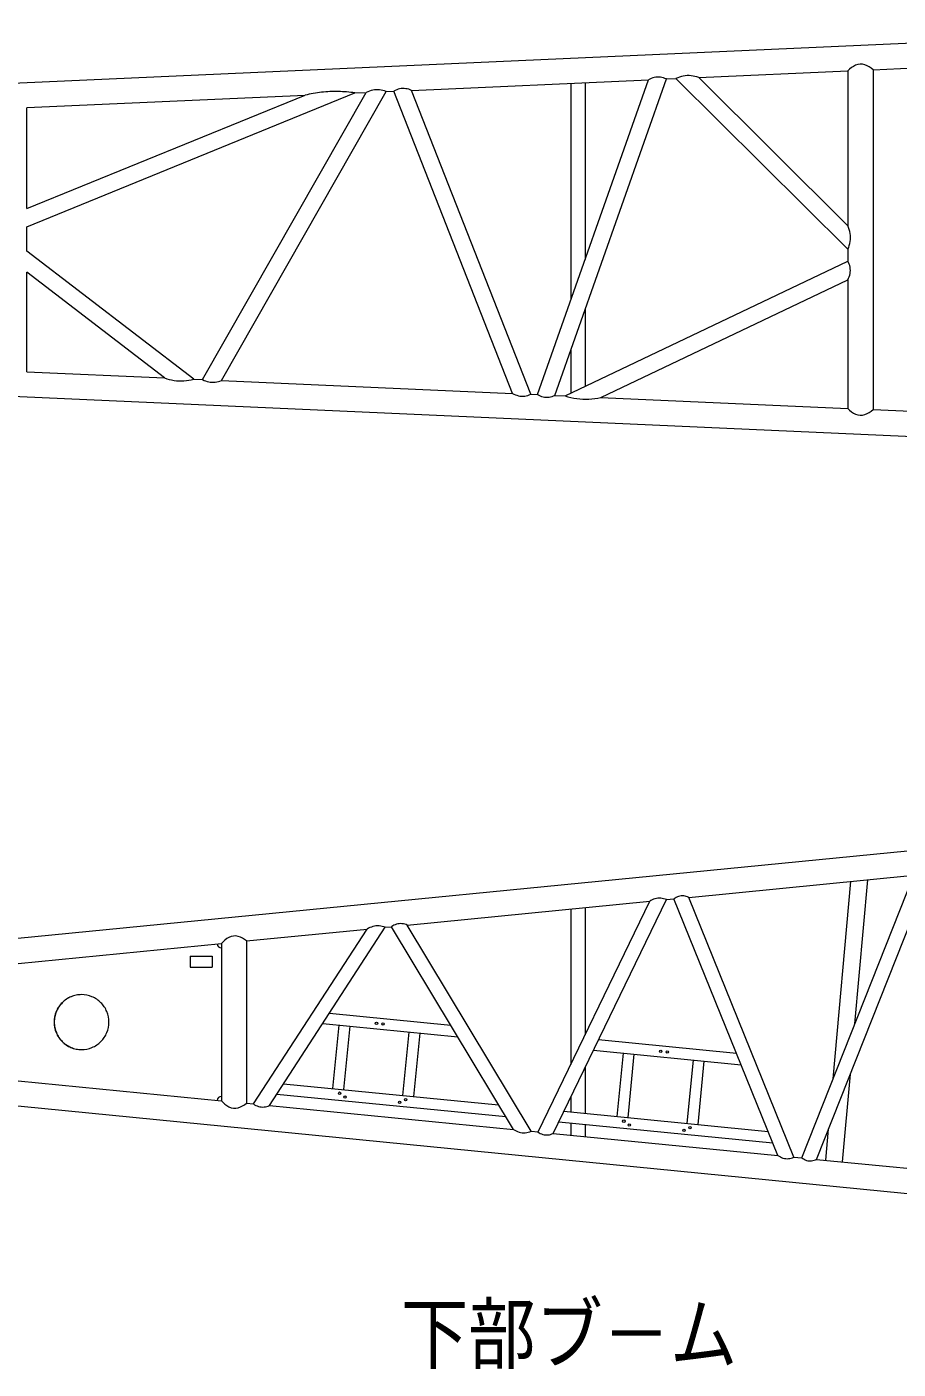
# Model space of a CAD drawing. Units: millimetres on the paper. Extents: x -420 to 420, y -297 to 297.
# Drawn here: x -256 to -189.9, y -229.8 to -128 of the extents above; entities that cross this region are included whole.
import ezdxf
from ezdxf.enums import TextEntityAlignment as Align

# ---------------------------------------------------------------- set-up
doc = ezdxf.new("R2010")
doc.units = ezdxf.units.MM
doc.layers.add('0-0_0', color=7, linetype='Continuous', lineweight=18)
doc.styles.add('ＭＳ ゴシック', font='')
doc.styles.get('ＭＳ ゴシック').set_extended_font_data('MS Gothic')

msp = doc.modelspace()

# ---------------------------------------------------------------- linework, layer by layer
at = {"layer": '0-0_0'}
for p, q in [((-278.159, -133.173), (-161.707, -127.963)), ((-205.029, -131.808), (-193.708, -131.301)), ((-193.708, -131.301), (-193.708, -143.044)), ((-191.803, -131.216), (-187.55, -131.026)), ((-191.803, -131.216), (-191.803, -156.996)), ((-226.805, -132.782), (-208.845, -131.979)), ((-217.257, -155.858), (-208.845, -131.979)), ((-215.929, -155.917), (-207.475, -131.917)), ((-214.735, -132.242), (-214.735, -148.638)), ((-213.651, -132.194), (-213.651, -145.599)), ((-207.475, -131.917), (-206.757, -131.885)), ((-193.708, -144.835), (-206.757, -131.885)), ((-193.708, -143.044), (-205.029, -131.808)), ((-255.99, -143.126), (-231.102, -132.975)), ((-255.99, -134.088), (-234.884, -133.144)), ((-255.99, -141.753), (-234.884, -133.144)), ((-242.657, -154.721), (-230.244, -132.936)), ((-241.229, -154.785), (-228.742, -132.869)), ((-231.102, -132.975), (-230.244, -132.936)), ((-228.742, -132.869), (-228.148, -132.842)), ((-219.155, -155.773), (-228.148, -132.842)), ((-217.764, -155.835), (-226.805, -132.782)), ((-255.99, -141.753), (-255.99, -134.095)), ((-255.99, -144.971), (-255.99, -143.126)), ((-243.334, -154.691), (-255.99, -144.971)), ((-193.708, -144.835), (-193.708, -145.749)), ((-245.551, -154.592), (-255.99, -146.575)), ((-255.99, -154.118), (-255.99, -146.575)), ((-215.162, -155.951), (-193.708, -145.735)), ((-212.458, -156.072), (-193.708, -147.144)), ((-193.708, -147.13), (-193.708, -156.911)), ((-213.651, -149.386), (-213.651, -155.232)), ((-214.735, -152.425), (-214.735, -155.748)), ((-255.99, -154.125), (-245.551, -154.592)), ((-243.334, -154.691), (-242.657, -154.721)), ((-278.159, -155.04), (-161.707, -160.25)), ((-241.229, -154.785), (-219.155, -155.773)), ((-217.764, -155.835), (-217.257, -155.858)), ((-215.929, -155.917), (-215.162, -155.951)), ((-212.458, -156.072), (-193.708, -156.911)), ((-191.803, -156.996), (-187.788, -157.176)), ((-277.803, -199.172), (-156.882, -187.271)), ((-205.781, -193.998), (-188.716, -192.318)), ((-197.204, -213.754), (-188.716, -192.318)), ((-196.082, -213.864), (-187.503, -192.199)), ((-194.829, -207.758), (-193.486, -192.788)), ((-193.178, -203.588), (-192.198, -192.661)), ((-227.13, -196.099), (-208.742, -194.289)), ((-217.217, -211.784), (-208.742, -194.289)), ((-216.068, -211.897), (-207.478, -194.165)), ((-207.478, -194.165), (-206.905, -194.108)), ((-199.018, -213.575), (-206.905, -194.108)), ((-197.801, -213.695), (-205.781, -193.998)), ((-214.735, -194.879), (-214.735, -206.659)), ((-213.651, -194.772), (-213.651, -204.423)), ((-239.324, -197.299), (-230.183, -196.399)), ((-238.8, -209.659), (-230.183, -196.399)), ((-237.586, -209.779), (-228.803, -196.264)), ((-228.803, -196.264), (-228.323, -196.216)), ((-219.081, -211.6), (-228.323, -196.216)), ((-217.738, -211.732), (-227.13, -196.099)), ((-264.324, -199.76), (-241.229, -197.487)), ((-241.229, -197.487), (-241.229, -209.42)), ((-239.324, -197.299), (-239.324, -209.608)), ((-233.545, -203.561), (-223.305, -204.569)), ((-233.034, -202.774), (-223.84, -203.679)), ((-232.329, -203.681), (-232.802, -208.491)), ((-231.5, -203.763), (-231.973, -208.573)), ((-227.021, -204.204), (-227.495, -209.014)), ((-226.192, -204.285), (-226.665, -209.095)), ((-213.009, -205.583), (-201.81, -206.685)), ((-212.622, -204.783), (-202.163, -205.813)), ((-210.766, -205.804), (-211.24, -210.614)), ((-209.937, -205.885), (-210.41, -210.695)), ((-205.459, -206.326), (-205.932, -211.136)), ((-204.629, -206.408), (-205.103, -211.218)), ((-264.324, -207.147), (-241.229, -209.42)), ((-213.651, -206.908), (-213.651, -210.376)), ((-194.118, -214.057), (-193.52, -207.393)), ((-277.803, -207.735), (-156.882, -219.636)), ((-236.512, -208.126), (-220.204, -209.731)), ((-239.324, -209.608), (-238.8, -209.659)), ((-237.023, -208.913), (-219.669, -210.621)), ((-214.735, -209.144), (-214.735, -210.27)), ((-237.586, -209.779), (-219.081, -211.6)), ((-215.255, -210.218), (-199.76, -211.743)), ((-217.738, -211.732), (-217.217, -211.784)), ((-215.643, -211.018), (-199.407, -212.616)), ((-214.735, -211.107), (-214.735, -212.028)), ((-213.651, -211.214), (-213.651, -212.135)), ((-195.384, -213.933), (-195.171, -211.563)), ((-216.068, -211.897), (-199.018, -213.575)), ((-197.801, -213.695), (-197.204, -213.754)), ((-196.082, -213.864), (-179.826, -215.464))]:
    msp.add_line(p, q, dxfattribs=at)
for points in [[(-243.61, -198.454), (-241.943, -198.454), (-241.943, -199.287)], [(-243.61, -198.454), (-243.61, -199.287), (-241.943, -199.287)]]:
    msp.add_lwpolyline(points, dxfattribs=at)
for centre in [(-229.468, -203.544), (-228.971, -203.593), (-207.906, -205.666), (-207.408, -205.715), (-232.268, -208.845), (-231.861, -209.137), (-227.714, -209.545), (-227.259, -209.338), (-210.705, -210.968), (-210.298, -211.259), (-206.152, -211.667), (-205.696, -211.461)]:
    msp.add_circle(centre, 0.0917, dxfattribs=at)
for centre, radius, start, end in [((-192.368, -132.516), 1.808, 114.77687, 137.79598), ((-192.729, -131.723), 0.937, 70.5839, 115.04718), ((-193.012, -132.501), 1.764, 46.72812, 70.31848), ((-208.03, -133.448), 1.68, 102.79588, 119.00212), ((-208.1, -133.127), 1.352, 82.7625, 102.90633), ((-208.142, -133.38), 1.608, 65.46458, 82.39871), ((-205.768, -133.922), 2.264, 100.89184, 115.89424), ((-205.821, -133.725), 2.061, 83.99752, 100.47863), ((-205.852, -134.073), 2.41, 70.0249, 84.11884), ((-232.516, -143.127), 10.261, 96.25661, 103.3456), ((-232.549, -142.799), 9.931, 88.94699, 96.2714), ((-232.561, -142.927), 10.059, 81.65907, 88.88982), ((-229.353, -134.678), 1.957, 101.89957, 117.0726), ((-229.419, -134.35), 1.622, 83.72576, 102.02628), ((-229.457, -134.577), 1.852, 67.28773, 83.31815), ((-227.365, -134.194), 1.562, 102.94125, 120.04837), ((-227.432, -133.939), 1.298, 82.02415, 102.60651), ((-227.474, -134.262), 1.624, 65.66788, 82.12048), ((-195.988, -144.003), 2.474, 8.58648, 22.82255), ((-195.819, -143.908), 2.306, 336.27346, 351.54513), ((-195.625, -143.954), 2.108, 352.01089, 8.72029), ((-195.092, -146.491), 1.577, 10.80895, 28.62721), ((-194.836, -146.43), 1.315, 348.92526, 10.29536), ((-195.191, -146.366), 1.675, 332.31651, 349.09129), ((-244.236, -151.015), 3.811, 249.81332, 261.12025), ((-244.309, -151.181), 3.642, 273.6811, 285.51304), ((-241.831, -153.224), 1.71, 241.14864, 257.69736), ((-244.284, -151.346), 3.476, 261.05829, 273.45527), ((-241.893, -153.459), 1.467, 258.09384, 277.3874), ((-241.932, -153.129), 1.799, 277.26337, 292.99654), ((-218.328, -154.262), 1.722, 241.32222, 257.35394), ((-218.398, -154.584), 1.393, 257.23679, 277.06703), ((-218.439, -154.336), 1.644, 277.44599, 294.24499), ((-216.482, -154.529), 1.538, 239.73955, 256.93563), ((-216.549, -154.789), 1.269, 257.24855, 278.08121), ((-216.592, -154.468), 1.593, 277.99644, 294.59239), ((-213.58, -151.239), 4.97, 251.4474, 261.98295), ((-213.615, -151.379), 4.828, 262.15804, 273.00501), ((-213.629, -151.027), 5.179, 272.95933, 283.06927), ((-192.368, -155.697), 1.808, 222.20402, 245.22313), ((-192.729, -156.489), 0.937, 244.95282, 289.4161), ((-193.012, -155.712), 1.764, 289.68152, 313.27188), ((-207.908, -195.533), 1.498, 106.8737, 123.83325), ((-208.001, -195.21), 1.161, 85.22819, 107.10227), ((-208.036, -195.424), 1.377, 66.07895, 84.51544), ((-206.187, -195.045), 1.18, 108.16969, 127.49235), ((-206.276, -194.799), 0.919, 82.83211, 107.65663), ((-206.313, -195.121), 1.243, 64.6582, 82.99793), ((-229.273, -197.857), 1.718, 105.93869, 121.98101), ((-229.361, -197.53), 1.379, 86.16805, 106.14707), ((-229.393, -197.72), 1.572, 67.93882, 85.47377), ((-227.569, -197.24), 1.271, 107.41032, 126.35163), ((-227.651, -197.019), 1.036, 83.48987, 106.74315), ((-227.684, -197.35), 1.369, 66.11675, 83.71305), ((-239.81, -198.659), 1.84, 117.73583, 140.42459), ((-240.219, -197.863), 0.946, 74.08088, 118.26771), ((-240.456, -198.626), 1.744, 49.50927, 73.44793), ((-241.229, -197.487), 0.333, 185.62124, 270), ((-251.844, -203.452), 2.082, 112.52647, 135.02647), ((-251.828, -203.452), 2.082, 112.69336, 123.91511), ((-251.845, -203.452), 2.081, 90.01097, 112.51097), ((-251.828, -203.452), 2.081, 101.46376, 112.68552), ((-251.829, -203.451), 2.081, 90.23173, 101.45349), ((-251.846, -203.452), 2.081, 67.48903, 89.98903), ((-251.847, -203.452), 2.082, 44.97353, 67.47353), ((-251.844, -203.452), 2.083, 135.02646, 157.52646), ((-251.827, -203.453), 2.083, 146.35849, 157.58025), ((-251.827, -203.452), 2.083, 135.14104, 146.3628), ((-251.828, -203.452), 2.082, 123.91933, 135.14109), ((-251.847, -203.452), 2.083, 22.47354, 44.97354), ((-251.844, -203.453), 2.083, 157.51096, 180.01096), ((-251.844, -203.454), 2.083, 179.98904, 202.48904), ((-251.827, -203.453), 2.083, 168.78381, 180.00557), ((-251.827, -203.454), 2.083, 179.99443, 191.21619), ((-251.827, -203.453), 2.083, 157.57235, 168.79411), ((-251.848, -203.453), 2.083, 359.98904, 22.48904), ((-251.848, -203.454), 2.083, 337.51096, 0.01096), ((-251.827, -203.454), 2.083, 191.20589, 202.42765), ((-251.844, -203.455), 2.083, 202.47354, 224.97354), ((-251.827, -203.454), 2.083, 202.41975, 213.64151), ((-251.827, -203.455), 2.083, 213.6372, 224.85896), ((-251.847, -203.455), 2.083, 315.02646, 337.52646), ((-251.844, -203.455), 2.082, 224.97353, 247.47353), ((-251.828, -203.455), 2.082, 224.85891, 236.08067), ((-251.828, -203.455), 2.082, 236.08489, 247.30664), ((-251.845, -203.456), 2.081, 247.48903, 269.98903), ((-251.828, -203.455), 2.081, 247.31448, 258.53624), ((-251.829, -203.456), 2.081, 258.54651, 269.76827), ((-251.846, -203.456), 2.081, 270.01097, 292.51097), ((-251.847, -203.455), 2.082, 292.52647, 315.02647), ((-241.229, -209.42), 0.333, 90, 174.37876), ((-239.81, -208.248), 1.84, 219.57541, 242.26417), ((-240.456, -208.281), 1.744, 286.55207, 310.49073), ((-238.035, -208.606), 1.302, 234.00408, 252.80214), ((-240.219, -209.044), 0.946, 241.73229, 285.91912), ((-238.115, -208.822), 1.073, 253.49046, 276.31175), ((-238.146, -208.489), 1.407, 276.08407, 293.48194), ((-218.196, -210.213), 1.646, 237.45803, 253.78045), ((-218.318, -210.341), 1.507, 274.81297, 292.63863), ((-218.285, -210.539), 1.308, 253.56403, 274.10566), ((-216.487, -210.818), 1.211, 232.90849, 252.11598), ((-216.574, -211.053), 0.96, 252.70516, 276.93327), ((-216.609, -210.727), 1.289, 276.73523, 294.78456), ((-198.215, -212.413), 1.412, 235.33309, 252.70253), ((-198.31, -212.734), 1.078, 252.47444, 275.23389), ((-198.347, -212.508), 1.306, 275.9247, 294.70139), ((-196.487, -212.82), 1.177, 232.46772, 251.79994), ((-196.576, -213.067), 0.914, 252.30308, 277.19138), ((-196.614, -212.745), 1.238, 277.03021, 295.40224)]:
    msp.add_arc(centre, radius, start, end, dxfattribs=at)

# ---------------------------------------------------------------- texts
at = {"layer": '0-0_0', "style": 'ＭＳ ゴシック', "width": 0.85}
msp.add_text('下部ブ－ム', height=4.399, dxfattribs=at).set_placement((-227.603, -230.61), align=Align.BOTTOM_LEFT)

doc.saveas('drawing.dxf')
